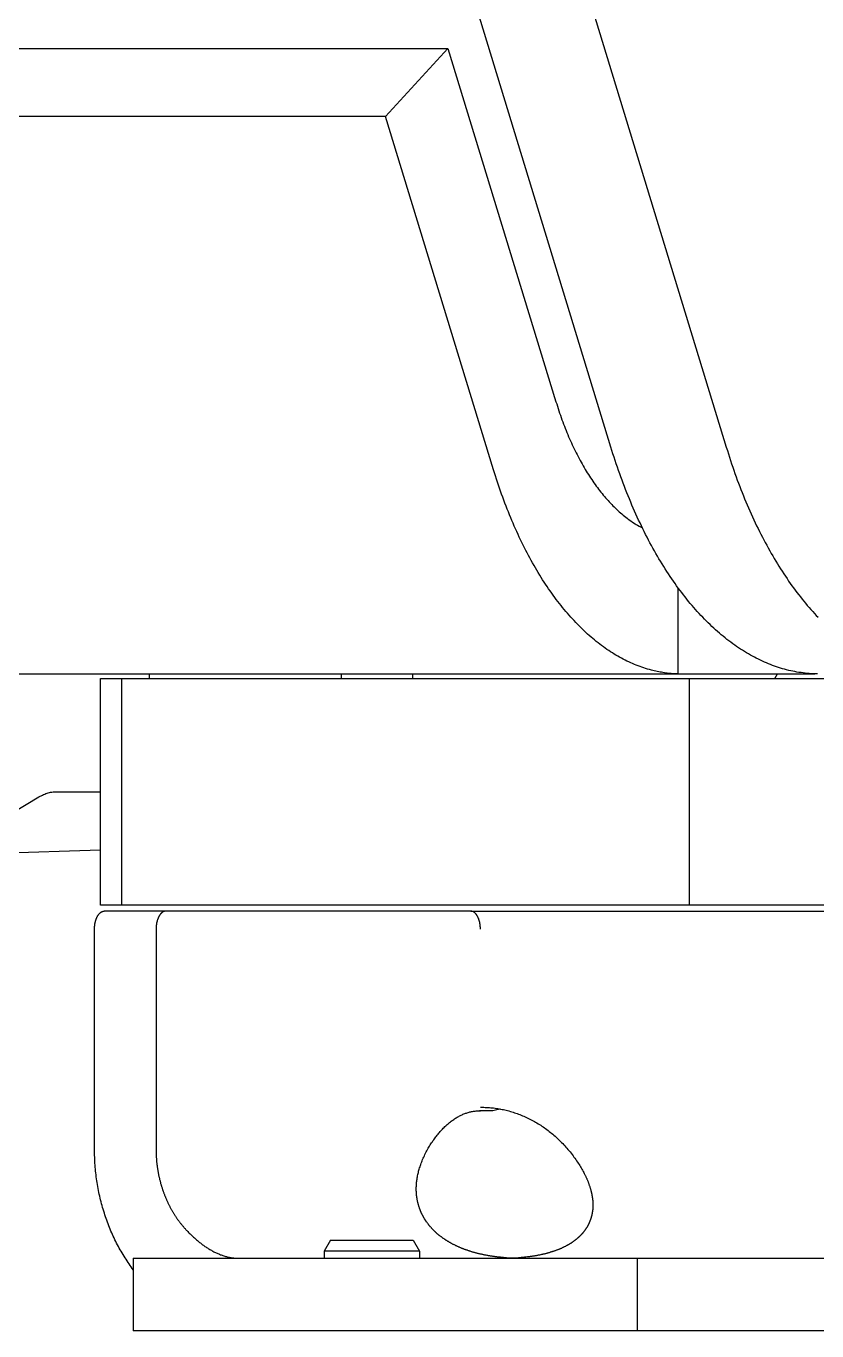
# Model space of a CAD drawing. Header units: millimetres. Extents: x 1084702 to 1166801, y 36632 to 124519.
# Drawn here: x 1098455.1 to 1098542.3, y 57619.6 to 57763.4 of the extents above; entities that cross this region are included whole.
import ezdxf

# ---------------------------------------------------------------- set-up
doc = ezdxf.new("R2010")
doc.units = ezdxf.units.MM
doc.header["$LTSCALE"] = 250
doc.linetypes.add('CENTER', pattern=[3, 2.5, -0.25, 0, -0.25])
doc.layers.get('0').update_dxf_attribs({"color": 255})

# ---------------------------------------------------------------- blocks, each defined once
blk = doc.blocks.new('PK65002M m platform_top')
at = {"linetype": 'Continuous'}
for p, q in [((-10415.46, 3752.1), (-10316.48, 3752.1)), ((-10372.06, 3744.1), (-10372.06, 3752.1)), ((-10316.48, 3744.1), (-10316.48, 3752.1)), ((-10316.48, 3744.1), (-10415.46, 3744.1)), ((-10348.04, 3743.3), (-10348.04, 3744.1)), ((-10337.54, 3743.3), (-10337.54, 3744.1)), ((-10347.35, 3742.1), (-10348.04, 3743.3)), ((-10348.04, 3743.3), (-10337.54, 3743.3)), ((-10338.24, 3742.1), (-10347.35, 3742.1)), ((-10338.24, 3742.1), (-10337.54, 3743.3)), ((-10318.99, 3707.84), (-10318.99, 3732.1)), ((-10312.21, 3732.1), (-10312.21, 3707.84)), ((-10356.12, 3727.84), (-10354.65, 3727.84)), ((-10354.7, 3727.84), (-10354.76, 3727.84)), ((-10414.22, 3705.18), (-10312.85, 3705.18)), ((-10353.7, 3705.84), (-10406.58, 3705.84)), ((-10377.8, 3705.18), (-10377.8, 3680.18)), ((-10353.72, 3705.84), (-10353.7, 3705.84)), ((-10353.7, 3705.84), (-10313.27, 3705.84)), ((-10315.19, 3680.18), (-10315.19, 3705.18)), ((-10312.85, 3705.18), (-10312.85, 3680.18)), ((-10284.88, 3705.93), (-10306.08, 3693.25)), ((-10295.42, 3699.62), (-10312.85, 3699.08)), ((-10308, 3692.68), (-10312.85, 3692.68)), ((-10308, 3692.68), (-10308, 3692.68)), ((-10312.85, 3680.18), (-10414.22, 3680.18)), ((-10387.23, 3680.18), (-10387.52, 3679.69)), ((-10347.27, 3679.69), (-10347.27, 3680.18)), ((-10339.44, 3680.18), (-10339.44, 3679.69)), ((-10318.27, 3680.18), (-10318.27, 3679.69)), ((-10283.57, 3679.69), (-10391.64, 3679.69)), ((-10376.55, 3679.69), (-10376.55, 3670.19)), ((-10356.21, 3657.19), (-10344.3, 3618.26)), ((-10362.59, 3591.67), (-10381.87, 3654.69)), ((-10369.15, 3654.69), (-10349.87, 3591.67)), ((-10351.18, 3610.76), (-10363.09, 3649.69)), ((-10344.3, 3618.26), (-10351.18, 3610.76)), ((-10344.3, 3618.26), (-10251.01, 3618.26)), ((-10257.9, 3610.76), (-10351.18, 3610.76))]:
    blk.add_line(p, q, dxfattribs=at)
for points in [[(-10316.48, 3745.37), (-10316.37, 3745.22), (-10316.25, 3745.05), (-10316.13, 3744.89), (-10316.02, 3744.72), (-10315.9, 3744.55), (-10315.79, 3744.38), (-10315.68, 3744.21), (-10315.57, 3744.04), (-10315.46, 3743.86), (-10315.35, 3743.69), (-10315.24, 3743.51), (-10315.14, 3743.33), (-10315.04, 3743.15), (-10314.94, 3742.97), (-10314.84, 3742.79), (-10314.74, 3742.61), (-10314.64, 3742.42), (-10314.55, 3742.23), (-10314.46, 3742.05), (-10314.37, 3741.86), (-10314.28, 3741.67), (-10314.19, 3741.48), (-10314.11, 3741.29), (-10314.02, 3741.09), (-10313.94, 3740.9), (-10313.86, 3740.7), (-10313.78, 3740.51), (-10313.71, 3740.31), (-10313.63, 3740.11), (-10313.56, 3739.91), (-10313.49, 3739.71), (-10313.42, 3739.51), (-10313.35, 3739.31), (-10313.29, 3739.11), (-10313.22, 3738.9), (-10313.16, 3738.7), (-10313.1, 3738.49), (-10313.04, 3738.29), (-10312.99, 3738.08), (-10312.93, 3737.87), (-10312.88, 3737.66), (-10312.83, 3737.46), (-10312.78, 3737.25), (-10312.73, 3737.04), (-10312.69, 3736.83), (-10312.65, 3736.61), (-10312.61, 3736.4), (-10312.57, 3736.19), (-10312.53, 3735.98), (-10312.5, 3735.76), (-10312.46, 3735.55), (-10312.43, 3735.34), (-10312.4, 3735.12), (-10312.38, 3734.91), (-10312.35, 3734.69), (-10312.33, 3734.48), (-10312.31, 3734.26), (-10312.29, 3734.04), (-10312.27, 3733.83), (-10312.26, 3733.61), (-10312.25, 3733.4), (-10312.23, 3733.18), (-10312.23, 3732.96), (-10312.22, 3732.75), (-10312.21, 3732.53), (-10312.21, 3732.31), (-10312.21, 3732.1)], [(-10366.56, 3740.58), (-10366.54, 3740.61), (-10366.52, 3740.65), (-10366.5, 3740.68), (-10366.48, 3740.71), (-10366.46, 3740.74), (-10366.44, 3740.77), (-10366.42, 3740.8), (-10366.4, 3740.83), (-10366.38, 3740.86), (-10366.36, 3740.9), (-10366.34, 3740.93), (-10366.32, 3740.96), (-10366.29, 3740.99), (-10366.27, 3741.03), (-10366.25, 3741.06), (-10366.22, 3741.09), (-10366.2, 3741.12), (-10366.17, 3741.16), (-10366.15, 3741.19), (-10366.12, 3741.22), (-10366.09, 3741.25), (-10366.07, 3741.28), (-10366.04, 3741.31), (-10366.01, 3741.35), (-10365.99, 3741.38), (-10365.96, 3741.41), (-10365.93, 3741.44), (-10365.9, 3741.47), (-10365.87, 3741.5), (-10365.84, 3741.53), (-10365.82, 3741.56), (-10365.79, 3741.59), (-10365.76, 3741.62), (-10365.73, 3741.65), (-10365.69, 3741.68), (-10365.66, 3741.71), (-10365.63, 3741.74), (-10365.6, 3741.77), (-10365.57, 3741.8), (-10365.53, 3741.83), (-10365.5, 3741.86), (-10365.47, 3741.89), (-10365.43, 3741.92), (-10365.4, 3741.95), (-10365.37, 3741.98), (-10365.33, 3742.01), (-10365.29, 3742.03), (-10365.26, 3742.06), (-10365.22, 3742.09), (-10365.19, 3742.12), (-10365.15, 3742.15), (-10365.11, 3742.17), (-10365.07, 3742.2), (-10365.04, 3742.23), (-10365, 3742.26), (-10364.96, 3742.28), (-10364.92, 3742.31), (-10364.88, 3742.34), (-10364.84, 3742.37), (-10364.8, 3742.39), (-10364.76, 3742.42), (-10364.72, 3742.45), (-10364.67, 3742.47), (-10364.63, 3742.5), (-10364.59, 3742.53), (-10364.55, 3742.55), (-10364.5, 3742.58), (-10364.46, 3742.6), (-10364.41, 3742.63), (-10364.37, 3742.65), (-10364.32, 3742.68), (-10364.28, 3742.7), (-10364.23, 3742.73), (-10364.18, 3742.75), (-10364.13, 3742.78), (-10364.09, 3742.8), (-10364.04, 3742.83), (-10363.99, 3742.85), (-10363.94, 3742.88), (-10363.89, 3742.9), (-10363.84, 3742.92), (-10363.79, 3742.95), (-10363.74, 3742.97), (-10363.69, 3743), (-10363.63, 3743.02), (-10363.58, 3743.04), (-10363.53, 3743.06), (-10363.47, 3743.09), (-10363.42, 3743.11), (-10363.36, 3743.13), (-10363.31, 3743.15), (-10363.25, 3743.18), (-10363.19, 3743.2), (-10363.14, 3743.22), (-10363.08, 3743.24), (-10363.02, 3743.26), (-10362.96, 3743.28), (-10362.9, 3743.3), (-10362.84, 3743.32), (-10362.78, 3743.34), (-10362.72, 3743.36), (-10362.66, 3743.38), (-10362.6, 3743.4), (-10362.53, 3743.42), (-10362.47, 3743.44), (-10362.41, 3743.46), (-10362.34, 3743.48), (-10362.27, 3743.5), (-10362.21, 3743.52), (-10362.14, 3743.54), (-10362.07, 3743.56), (-10362.01, 3743.57), (-10361.94, 3743.59), (-10361.87, 3743.61), (-10361.8, 3743.63), (-10361.73, 3743.64), (-10361.66, 3743.66), (-10361.59, 3743.68), (-10361.51, 3743.69), (-10361.44, 3743.71), (-10361.37, 3743.72), (-10361.29, 3743.74), (-10361.22, 3743.75), (-10361.14, 3743.77), (-10361.06, 3743.78), (-10360.99, 3743.8), (-10360.91, 3743.81), (-10360.83, 3743.82), (-10360.75, 3743.84), (-10360.67, 3743.85), (-10360.59, 3743.86), (-10360.51, 3743.88), (-10360.43, 3743.89), (-10360.34, 3743.9), (-10360.26, 3743.91), (-10360.18, 3743.92), (-10360.1, 3743.93)], [(-10360.1, 3743.93), (-10359.94, 3743.95), (-10359.78, 3743.97), (-10359.61, 3743.99), (-10359.44, 3744), (-10359.27, 3744.02), (-10359.1, 3744.03)], [(-10359.1, 3744.03), (-10359.03, 3744.05), (-10358.96, 3744.06), (-10358.88, 3744.07), (-10358.81, 3744.08), (-10358.74, 3744.08), (-10358.67, 3744.09), (-10358.6, 3744.09), (-10358.52, 3744.09), (-10358.45, 3744.1)], [(-10358.45, 3744.1), (-10358.33, 3744.09), (-10358.21, 3744.09), (-10358.09, 3744.09), (-10357.97, 3744.08), (-10357.86, 3744.07), (-10357.74, 3744.07), (-10357.62, 3744.05), (-10357.5, 3744.04), (-10357.38, 3744.03)], [(-10357.38, 3744.03), (-10357.32, 3744.02), (-10357.25, 3744.02), (-10357.17, 3744.01), (-10357.08, 3744), (-10356.99, 3743.99), (-10356.91, 3743.99), (-10356.82, 3743.98), (-10356.73, 3743.97), (-10356.64, 3743.96), (-10356.56, 3743.95), (-10356.47, 3743.94), (-10356.39, 3743.92), (-10356.3, 3743.91), (-10356.22, 3743.9), (-10356.13, 3743.89), (-10356.05, 3743.88), (-10355.97, 3743.87), (-10355.89, 3743.85), (-10355.81, 3743.84), (-10355.73, 3743.83), (-10355.65, 3743.81), (-10355.57, 3743.8), (-10355.49, 3743.78), (-10355.41, 3743.77), (-10355.33, 3743.75), (-10355.25, 3743.74), (-10355.18, 3743.72), (-10355.1, 3743.71), (-10355.03, 3743.69), (-10354.95, 3743.68), (-10354.88, 3743.66), (-10354.8, 3743.64), (-10354.73, 3743.63), (-10354.66, 3743.61), (-10354.59, 3743.59), (-10354.52, 3743.58), (-10354.44, 3743.56), (-10354.37, 3743.54), (-10354.3, 3743.52), (-10354.23, 3743.5), (-10354.17, 3743.48), (-10354.1, 3743.46), (-10354.03, 3743.45), (-10353.96, 3743.43), (-10353.9, 3743.41), (-10353.83, 3743.39), (-10353.76, 3743.37), (-10353.7, 3743.35), (-10353.63, 3743.33), (-10353.57, 3743.31), (-10353.51, 3743.29), (-10353.44, 3743.26), (-10353.38, 3743.24), (-10353.32, 3743.22), (-10353.26, 3743.2), (-10353.19, 3743.18), (-10353.13, 3743.16), (-10353.07, 3743.13), (-10353.01, 3743.11), (-10352.95, 3743.09), (-10352.89, 3743.07), (-10352.84, 3743.05), (-10352.78, 3743.02), (-10352.72, 3743), (-10352.66, 3742.98), (-10352.61, 3742.95), (-10352.55, 3742.93), (-10352.49, 3742.91), (-10352.44, 3742.88), (-10352.38, 3742.86), (-10352.33, 3742.83), (-10352.27, 3742.81), (-10352.22, 3742.78), (-10352.17, 3742.76), (-10352.11, 3742.73), (-10352.06, 3742.71), (-10352.01, 3742.68), (-10351.96, 3742.66), (-10351.91, 3742.63), (-10351.86, 3742.61), (-10351.8, 3742.58), (-10351.75, 3742.56), (-10351.7, 3742.53), (-10351.66, 3742.51), (-10351.61, 3742.48), (-10351.56, 3742.45), (-10351.51, 3742.43), (-10351.46, 3742.4), (-10351.41, 3742.37), (-10351.37, 3742.35), (-10351.32, 3742.32), (-10351.27, 3742.29), (-10351.23, 3742.26), (-10351.18, 3742.24), (-10351.14, 3742.21), (-10351.09, 3742.18), (-10351.05, 3742.15), (-10351, 3742.13), (-10350.96, 3742.1), (-10350.92, 3742.07), (-10350.87, 3742.04), (-10350.83, 3742.01), (-10350.79, 3741.98), (-10350.75, 3741.96), (-10350.7, 3741.93), (-10350.66, 3741.9), (-10350.62, 3741.87), (-10350.58, 3741.84), (-10350.54, 3741.81), (-10350.5, 3741.78), (-10350.46, 3741.75), (-10350.42, 3741.72), (-10350.38, 3741.69), (-10350.34, 3741.66), (-10350.3, 3741.63), (-10350.26, 3741.6), (-10350.23, 3741.57), (-10350.19, 3741.54), (-10350.15, 3741.51), (-10350.11, 3741.48), (-10350.08, 3741.45), (-10350.04, 3741.42), (-10350.01, 3741.39), (-10349.97, 3741.36), (-10349.93, 3741.32), (-10349.9, 3741.29), (-10349.86, 3741.26), (-10349.83, 3741.23), (-10349.79, 3741.2), (-10349.76, 3741.17), (-10349.73, 3741.13), (-10349.69, 3741.1), (-10349.66, 3741.07), (-10349.63, 3741.04), (-10349.59, 3741), (-10349.56, 3740.97), (-10349.53, 3740.94), (-10349.5, 3740.91), (-10349.47, 3740.87), (-10349.44, 3740.84), (-10349.41, 3740.81), (-10349.38, 3740.78), (-10349.35, 3740.75), (-10349.32, 3740.71), (-10349.29, 3740.68), (-10349.26, 3740.65), (-10349.23, 3740.61), (-10349.2, 3740.58)], [(-10322.42, 3741.08), (-10322.5, 3741.16), (-10322.58, 3741.24), (-10322.66, 3741.32), (-10322.74, 3741.4), (-10322.82, 3741.48), (-10322.9, 3741.55), (-10322.98, 3741.63), (-10323.06, 3741.7), (-10323.14, 3741.78), (-10323.22, 3741.85), (-10323.3, 3741.93), (-10323.38, 3742), (-10323.47, 3742.07), (-10323.55, 3742.14), (-10323.63, 3742.21), (-10323.71, 3742.27), (-10323.8, 3742.34), (-10323.88, 3742.41), (-10323.97, 3742.47), (-10324.05, 3742.54), (-10324.13, 3742.6), (-10324.22, 3742.66), (-10324.3, 3742.72), (-10324.39, 3742.78), (-10324.48, 3742.84), (-10324.56, 3742.9), (-10324.65, 3742.95), (-10324.74, 3743.01), (-10324.82, 3743.06), (-10324.91, 3743.12), (-10325, 3743.17), (-10325.09, 3743.22), (-10325.18, 3743.27), (-10325.27, 3743.32), (-10325.36, 3743.37), (-10325.45, 3743.41), (-10325.54, 3743.46), (-10325.63, 3743.5), (-10325.72, 3743.54), (-10325.81, 3743.58), (-10325.91, 3743.62), (-10326, 3743.66), (-10326.09, 3743.7), (-10326.18, 3743.73), (-10326.28, 3743.77), (-10326.37, 3743.8), (-10326.47, 3743.83), (-10326.56, 3743.86), (-10326.66, 3743.89), (-10326.75, 3743.91), (-10326.85, 3743.94), (-10326.94, 3743.96), (-10327.04, 3743.98), (-10327.14, 3744), (-10327.23, 3744.02), (-10327.33, 3744.03), (-10327.43, 3744.05), (-10327.53, 3744.06), (-10327.62, 3744.07), (-10327.72, 3744.08), (-10327.82, 3744.09), (-10327.92, 3744.09), (-10328.02, 3744.09), (-10328.12, 3744.1)], [(-10366.22, 3734.76), (-10366.25, 3734.83), (-10366.28, 3734.89), (-10366.31, 3734.95), (-10366.34, 3735.01), (-10366.37, 3735.07), (-10366.4, 3735.13), (-10366.43, 3735.19), (-10366.45, 3735.25), (-10366.48, 3735.31), (-10366.51, 3735.37), (-10366.53, 3735.43), (-10366.56, 3735.49), (-10366.58, 3735.54), (-10366.6, 3735.6), (-10366.63, 3735.66), (-10366.65, 3735.72), (-10366.67, 3735.77), (-10366.69, 3735.83), (-10366.71, 3735.89), (-10366.73, 3735.94), (-10366.75, 3736), (-10366.77, 3736.06), (-10366.79, 3736.11), (-10366.81, 3736.17), (-10366.83, 3736.22), (-10366.84, 3736.27), (-10366.86, 3736.33), (-10366.88, 3736.38), (-10366.89, 3736.44), (-10366.91, 3736.49), (-10366.92, 3736.54), (-10366.94, 3736.6), (-10366.95, 3736.65), (-10366.96, 3736.7), (-10366.98, 3736.75), (-10366.99, 3736.8), (-10367, 3736.86), (-10367.01, 3736.91), (-10367.02, 3736.96), (-10367.03, 3737.01), (-10367.04, 3737.06), (-10367.05, 3737.11), (-10367.06, 3737.16), (-10367.07, 3737.21), (-10367.08, 3737.26), (-10367.09, 3737.31), (-10367.1, 3737.36), (-10367.1, 3737.41), (-10367.11, 3737.45), (-10367.12, 3737.5), (-10367.12, 3737.55), (-10367.13, 3737.6), (-10367.13, 3737.64), (-10367.14, 3737.69), (-10367.14, 3737.74), (-10367.14, 3737.79), (-10367.15, 3737.83), (-10367.15, 3737.88), (-10367.15, 3737.93), (-10367.16, 3737.97), (-10367.16, 3738.02), (-10367.16, 3738.06), (-10367.16, 3738.11), (-10367.16, 3738.15), (-10367.16, 3738.2), (-10367.16, 3738.24), (-10367.16, 3738.29), (-10367.16, 3738.33), (-10367.16, 3738.37), (-10367.16, 3738.42), (-10367.16, 3738.46), (-10367.16, 3738.5), (-10367.15, 3738.55), (-10367.15, 3738.59), (-10367.15, 3738.63), (-10367.14, 3738.68), (-10367.14, 3738.72), (-10367.14, 3738.76), (-10367.13, 3738.8), (-10367.13, 3738.84), (-10367.12, 3738.89), (-10367.12, 3738.93), (-10367.11, 3738.97), (-10367.1, 3739.01), (-10367.1, 3739.05), (-10367.09, 3739.09), (-10367.08, 3739.13), (-10367.08, 3739.17), (-10367.07, 3739.21), (-10367.06, 3739.25), (-10367.05, 3739.29), (-10367.04, 3739.33), (-10367.03, 3739.37), (-10367.02, 3739.41), (-10367.01, 3739.45), (-10367, 3739.49), (-10366.99, 3739.53), (-10366.98, 3739.56), (-10366.97, 3739.6), (-10366.96, 3739.64), (-10366.95, 3739.68), (-10366.94, 3739.72), (-10366.92, 3739.76), (-10366.91, 3739.79), (-10366.9, 3739.83), (-10366.89, 3739.87), (-10366.87, 3739.9), (-10366.86, 3739.94), (-10366.84, 3739.98), (-10366.83, 3740.01), (-10366.82, 3740.05), (-10366.8, 3740.09), (-10366.79, 3740.12), (-10366.77, 3740.16), (-10366.75, 3740.2), (-10366.74, 3740.23), (-10366.72, 3740.27), (-10366.7, 3740.3), (-10366.69, 3740.34), (-10366.67, 3740.37), (-10366.65, 3740.41), (-10366.63, 3740.44), (-10366.62, 3740.48), (-10366.6, 3740.51), (-10366.58, 3740.55), (-10366.56, 3740.58)], [(-10349.2, 3740.58), (-10349.17, 3740.55), (-10349.15, 3740.51), (-10349.12, 3740.48), (-10349.09, 3740.44), (-10349.06, 3740.41), (-10349.04, 3740.38), (-10349.01, 3740.34), (-10348.99, 3740.31), (-10348.96, 3740.28), (-10348.93, 3740.24), (-10348.91, 3740.21), (-10348.88, 3740.17), (-10348.86, 3740.13), (-10348.83, 3740.1), (-10348.81, 3740.06), (-10348.78, 3740.03), (-10348.76, 3739.99), (-10348.73, 3739.95), (-10348.71, 3739.92), (-10348.68, 3739.88), (-10348.66, 3739.84), (-10348.64, 3739.81), (-10348.61, 3739.77), (-10348.59, 3739.73), (-10348.57, 3739.69), (-10348.54, 3739.65), (-10348.52, 3739.62), (-10348.5, 3739.58), (-10348.48, 3739.54), (-10348.46, 3739.5), (-10348.44, 3739.46), (-10348.42, 3739.42), (-10348.4, 3739.38), (-10348.38, 3739.34), (-10348.35, 3739.31), (-10348.34, 3739.27), (-10348.32, 3739.23), (-10348.3, 3739.19), (-10348.28, 3739.15), (-10348.26, 3739.11), (-10348.24, 3739.07), (-10348.22, 3739.02), (-10348.2, 3738.98), (-10348.19, 3738.94), (-10348.17, 3738.9), (-10348.15, 3738.86), (-10348.14, 3738.82), (-10348.12, 3738.78), (-10348.1, 3738.73), (-10348.09, 3738.69), (-10348.07, 3738.65), (-10348.06, 3738.61), (-10348.04, 3738.56), (-10348.03, 3738.52), (-10348.01, 3738.48), (-10348, 3738.43), (-10347.98, 3738.39), (-10347.97, 3738.35), (-10347.96, 3738.3), (-10347.94, 3738.26), (-10347.93, 3738.21), (-10347.92, 3738.17), (-10347.91, 3738.12), (-10347.89, 3738.08), (-10347.88, 3738.03), (-10347.87, 3737.99), (-10347.86, 3737.94), (-10347.85, 3737.9), (-10347.84, 3737.85), (-10347.83, 3737.8), (-10347.82, 3737.76), (-10347.81, 3737.71), (-10347.8, 3737.66), (-10347.79, 3737.62), (-10347.78, 3737.57), (-10347.78, 3737.52), (-10347.77, 3737.47), (-10347.76, 3737.42), (-10347.75, 3737.38)], [(-10318.99, 3732.1), (-10318.99, 3732.17), (-10318.99, 3732.24), (-10319, 3732.32), (-10319, 3732.39), (-10319, 3732.46), (-10319, 3732.54), (-10319, 3732.61), (-10319.01, 3732.68), (-10319.01, 3732.76), (-10319.01, 3732.83), (-10319.02, 3732.9), (-10319.02, 3732.98), (-10319.03, 3733.05), (-10319.03, 3733.12), (-10319.04, 3733.19), (-10319.04, 3733.27), (-10319.05, 3733.34), (-10319.06, 3733.41), (-10319.06, 3733.49), (-10319.07, 3733.56), (-10319.08, 3733.63), (-10319.09, 3733.7), (-10319.09, 3733.78), (-10319.1, 3733.85), (-10319.11, 3733.92), (-10319.12, 3733.99), (-10319.13, 3734.07), (-10319.14, 3734.14), (-10319.15, 3734.21), (-10319.16, 3734.28), (-10319.18, 3734.35), (-10319.19, 3734.43), (-10319.2, 3734.5), (-10319.21, 3734.57), (-10319.23, 3734.64), (-10319.24, 3734.71), (-10319.25, 3734.79), (-10319.27, 3734.86), (-10319.28, 3734.93), (-10319.3, 3735), (-10319.31, 3735.07), (-10319.33, 3735.14), (-10319.34, 3735.21), (-10319.36, 3735.28), (-10319.38, 3735.36), (-10319.39, 3735.43), (-10319.41, 3735.5), (-10319.43, 3735.57), (-10319.45, 3735.64), (-10319.47, 3735.71), (-10319.48, 3735.78), (-10319.5, 3735.85), (-10319.52, 3735.92), (-10319.54, 3735.99), (-10319.56, 3736.06), (-10319.58, 3736.12), (-10319.61, 3736.19), (-10319.63, 3736.26), (-10319.65, 3736.33), (-10319.67, 3736.4), (-10319.69, 3736.47), (-10319.72, 3736.54), (-10319.74, 3736.61), (-10319.76, 3736.67), (-10319.79, 3736.74), (-10319.81, 3736.81), (-10319.84, 3736.88), (-10319.86, 3736.94), (-10319.89, 3737.01), (-10319.91, 3737.08), (-10319.94, 3737.15), (-10319.97, 3737.21), (-10319.99, 3737.28), (-10320.02, 3737.34), (-10320.05, 3737.41), (-10320.07, 3737.48), (-10320.1, 3737.54), (-10320.13, 3737.61), (-10320.16, 3737.67), (-10320.19, 3737.74), (-10320.22, 3737.8), (-10320.25, 3737.87), (-10320.28, 3737.93), (-10320.31, 3738), (-10320.34, 3738.06), (-10320.37, 3738.12), (-10320.4, 3738.19), (-10320.43, 3738.25), (-10320.47, 3738.31), (-10320.5, 3738.38), (-10320.53, 3738.44), (-10320.56, 3738.5), (-10320.6, 3738.56), (-10320.63, 3738.63), (-10320.67, 3738.69), (-10320.7, 3738.75), (-10320.74, 3738.81), (-10320.77, 3738.87), (-10320.81, 3738.93), (-10320.84, 3738.99), (-10320.88, 3739.05), (-10320.91, 3739.11), (-10320.95, 3739.17), (-10320.99, 3739.23), (-10321.03, 3739.29), (-10321.06, 3739.35), (-10321.1, 3739.41), (-10321.14, 3739.47), (-10321.18, 3739.52), (-10321.22, 3739.58), (-10321.26, 3739.64), (-10321.29, 3739.7), (-10321.33, 3739.75), (-10321.37, 3739.81), (-10321.41, 3739.86), (-10321.46, 3739.92), (-10321.5, 3739.98), (-10321.54, 3740.03), (-10321.58, 3740.09), (-10321.62, 3740.14), (-10321.66, 3740.2), (-10321.7, 3740.25), (-10321.75, 3740.3), (-10321.79, 3740.36), (-10321.83, 3740.41), (-10321.88, 3740.46), (-10321.92, 3740.52), (-10321.97, 3740.57), (-10322.01, 3740.62), (-10322.05, 3740.67), (-10322.1, 3740.73), (-10322.14, 3740.78), (-10322.19, 3740.83), (-10322.24, 3740.88), (-10322.28, 3740.93), (-10322.33, 3740.98), (-10322.37, 3741.03), (-10322.42, 3741.08)], [(-10347.75, 3737.38), (-10347.74, 3737.28), (-10347.73, 3737.18), (-10347.72, 3737.08), (-10347.71, 3736.98), (-10347.7, 3736.88), (-10347.7, 3736.78), (-10347.69, 3736.68), (-10347.69, 3736.57), (-10347.69, 3736.47), (-10347.69, 3736.36), (-10347.69, 3736.25), (-10347.7, 3736.15), (-10347.7, 3736.04), (-10347.71, 3735.93), (-10347.72, 3735.81), (-10347.73, 3735.7), (-10347.74, 3735.59), (-10347.76, 3735.47), (-10347.78, 3735.36), (-10347.79, 3735.24), (-10347.81, 3735.12), (-10347.84, 3735), (-10347.86, 3734.88), (-10347.89, 3734.76), (-10347.92, 3734.64), (-10347.95, 3734.51), (-10347.98, 3734.39), (-10348.02, 3734.26), (-10348.06, 3734.13), (-10348.1, 3734.01), (-10348.14, 3733.88), (-10348.19, 3733.75), (-10348.23, 3733.61), (-10348.29, 3733.48), (-10348.34, 3733.35), (-10348.39, 3733.21), (-10348.45, 3733.08), (-10348.51, 3732.94), (-10348.58, 3732.8), (-10348.65, 3732.66), (-10348.72, 3732.52), (-10348.79, 3732.38), (-10348.86, 3732.24), (-10348.94, 3732.1)], [(-10364.41, 3732.1), (-10364.53, 3732.24), (-10364.65, 3732.38), (-10364.76, 3732.52), (-10364.87, 3732.67), (-10364.98, 3732.81), (-10365.08, 3732.94), (-10365.18, 3733.08), (-10365.28, 3733.22), (-10365.37, 3733.35), (-10365.46, 3733.49), (-10365.55, 3733.62), (-10365.64, 3733.75), (-10365.72, 3733.88), (-10365.8, 3734.01), (-10365.87, 3734.14), (-10365.95, 3734.27), (-10366.02, 3734.39), (-10366.09, 3734.52), (-10366.15, 3734.64), (-10366.22, 3734.76)], [(-10354.85, 3727.45), (-10354.98, 3727.45), (-10355.13, 3727.45), (-10355.29, 3727.46), (-10355.44, 3727.47), (-10355.6, 3727.47), (-10355.75, 3727.49), (-10355.91, 3727.5), (-10356.07, 3727.51), (-10356.22, 3727.53), (-10356.38, 3727.55), (-10356.53, 3727.57), (-10356.69, 3727.6), (-10356.84, 3727.62), (-10356.99, 3727.65), (-10357.15, 3727.68), (-10357.3, 3727.71), (-10357.46, 3727.75), (-10357.61, 3727.78), (-10357.76, 3727.82), (-10357.91, 3727.86), (-10358.07, 3727.91), (-10358.22, 3727.95), (-10358.37, 3728), (-10358.52, 3728.05), (-10358.67, 3728.1), (-10358.82, 3728.15), (-10358.97, 3728.2), (-10359.12, 3728.26), (-10359.27, 3728.32), (-10359.41, 3728.38), (-10359.56, 3728.44), (-10359.71, 3728.51), (-10359.85, 3728.58), (-10360, 3728.65), (-10360.14, 3728.72), (-10360.29, 3728.79), (-10360.43, 3728.86), (-10360.57, 3728.94), (-10360.71, 3729.02), (-10360.85, 3729.1), (-10360.99, 3729.18), (-10361.13, 3729.27), (-10361.27, 3729.35), (-10361.41, 3729.44), (-10361.55, 3729.53), (-10361.68, 3729.62), (-10361.82, 3729.72), (-10361.95, 3729.81), (-10362.09, 3729.91), (-10362.22, 3730.01), (-10362.35, 3730.11), (-10362.48, 3730.22), (-10362.61, 3730.32), (-10362.74, 3730.43), (-10362.86, 3730.54), (-10362.99, 3730.65), (-10363.11, 3730.76), (-10363.24, 3730.87), (-10363.36, 3730.99), (-10363.48, 3731.1), (-10363.6, 3731.22), (-10363.72, 3731.34), (-10363.84, 3731.46), (-10363.96, 3731.59), (-10364.07, 3731.71), (-10364.19, 3731.84), (-10364.3, 3731.97), (-10364.41, 3732.1)], [(-10348.94, 3732.1), (-10349.01, 3731.97), (-10349.09, 3731.85), (-10349.16, 3731.73), (-10349.23, 3731.61), (-10349.31, 3731.49), (-10349.38, 3731.38), (-10349.46, 3731.27), (-10349.53, 3731.15), (-10349.61, 3731.04), (-10349.69, 3730.94), (-10349.77, 3730.83), (-10349.85, 3730.72), (-10349.93, 3730.62), (-10350.01, 3730.52), (-10350.09, 3730.42), (-10350.17, 3730.32), (-10350.25, 3730.22), (-10350.33, 3730.13), (-10350.42, 3730.03), (-10350.5, 3729.94), (-10350.58, 3729.85), (-10350.67, 3729.76), (-10350.75, 3729.68), (-10350.84, 3729.59), (-10350.93, 3729.51), (-10351.01, 3729.43), (-10351.1, 3729.35), (-10351.19, 3729.28), (-10351.28, 3729.2), (-10351.36, 3729.13), (-10351.45, 3729.06), (-10351.54, 3728.99), (-10351.63, 3728.92), (-10351.72, 3728.86), (-10351.82, 3728.79), (-10351.91, 3728.73), (-10352, 3728.67), (-10352.09, 3728.62), (-10352.18, 3728.56), (-10352.28, 3728.51), (-10352.37, 3728.46), (-10352.46, 3728.41), (-10352.56, 3728.36), (-10352.65, 3728.31), (-10352.74, 3728.27), (-10352.84, 3728.23), (-10352.93, 3728.19), (-10353.03, 3728.15), (-10353.12, 3728.12), (-10353.22, 3728.09), (-10353.31, 3728.05), (-10353.41, 3728.03), (-10353.51, 3728), (-10353.6, 3727.97), (-10353.7, 3727.95), (-10353.79, 3727.93), (-10353.89, 3727.91), (-10353.99, 3727.89), (-10354.08, 3727.88), (-10354.18, 3727.87), (-10354.28, 3727.86), (-10354.37, 3727.85), (-10354.47, 3727.84), (-10354.57, 3727.84)], [(-10356.97, 3727.65), (-10356.89, 3727.66), (-10356.74, 3727.69), (-10356.58, 3727.73), (-10356.43, 3727.76), (-10356.28, 3727.8), (-10356.12, 3727.84)], [(-10354.57, 3727.84), (-10354.67, 3727.84), (-10354.7, 3727.84)], [(-10354.76, 3727.45), (-10354.82, 3727.45), (-10354.85, 3727.45)], [(-10354.76, 3707.84), (-10354.76, 3707.8), (-10354.76, 3707.76), (-10354.76, 3707.72), (-10354.76, 3707.69), (-10354.76, 3707.65), (-10354.76, 3707.61), (-10354.75, 3707.57), (-10354.75, 3707.53), (-10354.75, 3707.5), (-10354.74, 3707.46), (-10354.74, 3707.42), (-10354.74, 3707.38), (-10354.73, 3707.35), (-10354.73, 3707.31), (-10354.72, 3707.27), (-10354.71, 3707.24), (-10354.71, 3707.2), (-10354.7, 3707.16), (-10354.69, 3707.13), (-10354.69, 3707.09), (-10354.68, 3707.06), (-10354.67, 3707.02), (-10354.66, 3706.99), (-10354.65, 3706.95), (-10354.64, 3706.92), (-10354.63, 3706.88), (-10354.62, 3706.85), (-10354.61, 3706.82), (-10354.6, 3706.78), (-10354.59, 3706.75), (-10354.58, 3706.72), (-10354.57, 3706.69), (-10354.56, 3706.66), (-10354.55, 3706.63), (-10354.53, 3706.6), (-10354.52, 3706.57), (-10354.51, 3706.54), (-10354.49, 3706.51), (-10354.48, 3706.48), (-10354.47, 3706.45), (-10354.45, 3706.42), (-10354.44, 3706.4), (-10354.42, 3706.37), (-10354.41, 3706.35), (-10354.39, 3706.32), (-10354.38, 3706.3), (-10354.36, 3706.27), (-10354.35, 3706.25), (-10354.33, 3706.23), (-10354.31, 3706.2), (-10354.3, 3706.18), (-10354.28, 3706.16), (-10354.26, 3706.14), (-10354.25, 3706.12), (-10354.23, 3706.1), (-10354.21, 3706.08), (-10354.19, 3706.06), (-10354.17, 3706.05), (-10354.16, 3706.03), (-10354.14, 3706.01), (-10354.12, 3706), (-10354.1, 3705.98), (-10354.08, 3705.97), (-10354.06, 3705.96), (-10354.04, 3705.94), (-10354.02, 3705.93), (-10354, 3705.92), (-10353.98, 3705.91), (-10353.97, 3705.9), (-10353.95, 3705.89), (-10353.93, 3705.88), (-10353.91, 3705.88), (-10353.89, 3705.87), (-10353.87, 3705.86), (-10353.85, 3705.86), (-10353.83, 3705.85), (-10353.81, 3705.85), (-10353.78, 3705.84), (-10353.76, 3705.84), (-10353.74, 3705.84), (-10353.72, 3705.84)], [(-10320.05, 3705.84), (-10320.03, 3705.84), (-10320.01, 3705.84), (-10319.99, 3705.84), (-10319.97, 3705.84), (-10319.95, 3705.85), (-10319.93, 3705.85), (-10319.91, 3705.86), (-10319.89, 3705.86), (-10319.87, 3705.87), (-10319.85, 3705.87), (-10319.83, 3705.88), (-10319.81, 3705.89), (-10319.79, 3705.9), (-10319.77, 3705.91), (-10319.75, 3705.92), (-10319.73, 3705.93), (-10319.72, 3705.94), (-10319.7, 3705.96), (-10319.68, 3705.97), (-10319.66, 3705.98), (-10319.64, 3706), (-10319.62, 3706.01), (-10319.6, 3706.03), (-10319.58, 3706.05), (-10319.57, 3706.06), (-10319.55, 3706.08), (-10319.53, 3706.1), (-10319.51, 3706.12), (-10319.5, 3706.14), (-10319.48, 3706.16), (-10319.46, 3706.18), (-10319.44, 3706.2), (-10319.43, 3706.22), (-10319.41, 3706.25), (-10319.4, 3706.27), (-10319.38, 3706.29), (-10319.36, 3706.32), (-10319.35, 3706.34), (-10319.33, 3706.37), (-10319.32, 3706.4), (-10319.3, 3706.42), (-10319.29, 3706.45), (-10319.28, 3706.48), (-10319.26, 3706.51), (-10319.25, 3706.54), (-10319.24, 3706.57), (-10319.22, 3706.59), (-10319.21, 3706.63), (-10319.2, 3706.66), (-10319.19, 3706.69), (-10319.18, 3706.72), (-10319.16, 3706.75), (-10319.15, 3706.78), (-10319.14, 3706.81), (-10319.13, 3706.85), (-10319.12, 3706.88), (-10319.11, 3706.91), (-10319.1, 3706.95), (-10319.1, 3706.98), (-10319.09, 3707.02), (-10319.08, 3707.05), (-10319.07, 3707.09), (-10319.06, 3707.12), (-10319.06, 3707.16), (-10319.05, 3707.2), (-10319.04, 3707.23), (-10319.04, 3707.27), (-10319.03, 3707.31), (-10319.03, 3707.34), (-10319.02, 3707.38), (-10319.02, 3707.42), (-10319.01, 3707.46), (-10319.01, 3707.49), (-10319.01, 3707.53), (-10319, 3707.57), (-10319, 3707.61), (-10319, 3707.65), (-10319, 3707.68), (-10319, 3707.72), (-10318.99, 3707.76), (-10318.99, 3707.8), (-10318.99, 3707.84)], [(-10312.21, 3707.84), (-10312.21, 3707.8), (-10312.21, 3707.76), (-10312.21, 3707.72), (-10312.21, 3707.69), (-10312.21, 3707.65), (-10312.22, 3707.61), (-10312.22, 3707.57), (-10312.22, 3707.53), (-10312.22, 3707.5), (-10312.23, 3707.46), (-10312.23, 3707.42), (-10312.24, 3707.38), (-10312.24, 3707.35), (-10312.25, 3707.31), (-10312.25, 3707.27), (-10312.26, 3707.23), (-10312.26, 3707.2), (-10312.27, 3707.16), (-10312.28, 3707.13), (-10312.29, 3707.09), (-10312.29, 3707.06), (-10312.3, 3707.02), (-10312.31, 3706.99), (-10312.32, 3706.95), (-10312.33, 3706.92), (-10312.34, 3706.88), (-10312.35, 3706.85), (-10312.36, 3706.82), (-10312.37, 3706.78), (-10312.38, 3706.75), (-10312.39, 3706.72), (-10312.4, 3706.69), (-10312.41, 3706.66), (-10312.43, 3706.63), (-10312.44, 3706.6), (-10312.45, 3706.57), (-10312.46, 3706.54), (-10312.48, 3706.51), (-10312.49, 3706.48), (-10312.51, 3706.45), (-10312.52, 3706.42), (-10312.53, 3706.4), (-10312.55, 3706.37), (-10312.56, 3706.35), (-10312.58, 3706.32), (-10312.59, 3706.3), (-10312.61, 3706.27), (-10312.63, 3706.25), (-10312.64, 3706.22), (-10312.66, 3706.2), (-10312.68, 3706.18), (-10312.69, 3706.16), (-10312.71, 3706.14), (-10312.73, 3706.12), (-10312.74, 3706.1), (-10312.76, 3706.08), (-10312.78, 3706.06), (-10312.8, 3706.05), (-10312.82, 3706.03), (-10312.84, 3706.01), (-10312.85, 3706), (-10312.87, 3705.98), (-10312.89, 3705.97), (-10312.91, 3705.96), (-10312.93, 3705.94), (-10312.95, 3705.93), (-10312.97, 3705.92), (-10312.99, 3705.91), (-10313.01, 3705.9), (-10313.03, 3705.89), (-10313.05, 3705.88), (-10313.07, 3705.87), (-10313.09, 3705.87), (-10313.11, 3705.86), (-10313.13, 3705.86), (-10313.15, 3705.85), (-10313.17, 3705.85), (-10313.19, 3705.84), (-10313.21, 3705.84), (-10313.23, 3705.84), (-10313.25, 3705.84), (-10313.27, 3705.84)], [(-10306.08, 3693.25), (-10306.21, 3693.17), (-10306.34, 3693.11), (-10306.47, 3693.04), (-10306.6, 3692.98), (-10306.72, 3692.93), (-10306.85, 3692.88), (-10306.98, 3692.84), (-10307.11, 3692.8), (-10307.24, 3692.77), (-10307.37, 3692.74), (-10307.5, 3692.71), (-10307.63, 3692.7), (-10307.75, 3692.68), (-10307.88, 3692.68), (-10308, 3692.68)], [(-10381.87, 3654.69), (-10381.99, 3655.07), (-10382.1, 3655.43), (-10382.22, 3655.8), (-10382.34, 3656.17), (-10382.46, 3656.53), (-10382.58, 3656.89), (-10382.71, 3657.25), (-10382.83, 3657.61), (-10382.96, 3657.96), (-10383.09, 3658.32), (-10383.22, 3658.67), (-10383.36, 3659.02), (-10383.49, 3659.36), (-10383.63, 3659.71), (-10383.76, 3660.05), (-10383.9, 3660.39), (-10384.04, 3660.73), (-10384.18, 3661.07), (-10384.33, 3661.4), (-10384.47, 3661.73), (-10384.62, 3662.06), (-10384.77, 3662.39), (-10384.92, 3662.71), (-10385.07, 3663.03), (-10385.22, 3663.35), (-10385.38, 3663.67), (-10385.53, 3663.98), (-10385.69, 3664.29), (-10385.85, 3664.6), (-10386.01, 3664.91), (-10386.17, 3665.21), (-10386.33, 3665.51), (-10386.49, 3665.81), (-10386.66, 3666.11), (-10386.83, 3666.4), (-10386.99, 3666.69), (-10387.16, 3666.98), (-10387.34, 3667.27), (-10387.51, 3667.55), (-10387.68, 3667.83), (-10387.86, 3668.11), (-10388.03, 3668.38), (-10388.21, 3668.65), (-10388.39, 3668.92), (-10388.57, 3669.19), (-10388.75, 3669.45), (-10388.93, 3669.71), (-10389.11, 3669.97), (-10389.3, 3670.22), (-10389.48, 3670.47), (-10389.67, 3670.72), (-10389.86, 3670.96), (-10390.05, 3671.2), (-10390.24, 3671.44), (-10390.43, 3671.68), (-10390.62, 3671.91), (-10390.81, 3672.14), (-10391.01, 3672.37), (-10391.2, 3672.59), (-10391.4, 3672.81), (-10391.6, 3673.03), (-10391.79, 3673.24), (-10391.99, 3673.45)], [(-10391.94, 3679.69), (-10391.71, 3679.69), (-10391.48, 3679.68), (-10391.25, 3679.67), (-10391.03, 3679.65), (-10390.8, 3679.63), (-10390.57, 3679.61), (-10390.35, 3679.58), (-10390.12, 3679.55), (-10389.89, 3679.52), (-10389.66, 3679.48), (-10389.44, 3679.44), (-10389.21, 3679.4), (-10388.99, 3679.35), (-10388.76, 3679.3), (-10388.53, 3679.24), (-10388.31, 3679.18), (-10388.08, 3679.12), (-10387.86, 3679.05), (-10387.63, 3678.98), (-10387.41, 3678.91), (-10387.18, 3678.83), (-10386.96, 3678.75), (-10386.74, 3678.66), (-10386.51, 3678.57), (-10386.29, 3678.48), (-10386.07, 3678.38), (-10385.85, 3678.28), (-10385.63, 3678.18), (-10385.41, 3678.07), (-10385.18, 3677.96), (-10384.97, 3677.85), (-10384.75, 3677.73), (-10384.53, 3677.61), (-10384.31, 3677.49), (-10384.09, 3677.36), (-10383.87, 3677.23), (-10383.66, 3677.09), (-10383.44, 3676.95), (-10383.23, 3676.81), (-10383.01, 3676.66), (-10382.8, 3676.51), (-10382.58, 3676.36), (-10382.37, 3676.2), (-10382.16, 3676.04), (-10381.95, 3675.88), (-10381.74, 3675.71), (-10381.53, 3675.54), (-10381.32, 3675.37), (-10381.11, 3675.19), (-10380.9, 3675.01), (-10380.7, 3674.83), (-10380.49, 3674.64), (-10380.29, 3674.45), (-10380.08, 3674.26), (-10379.88, 3674.06), (-10379.68, 3673.86), (-10379.48, 3673.66), (-10379.28, 3673.45), (-10379.08, 3673.24), (-10378.88, 3673.03), (-10378.68, 3672.81), (-10378.49, 3672.59), (-10378.29, 3672.37), (-10378.1, 3672.15), (-10377.9, 3671.92), (-10377.71, 3671.69), (-10377.52, 3671.45), (-10377.33, 3671.21), (-10377.14, 3670.97), (-10376.96, 3670.73), (-10376.77, 3670.48), (-10376.58, 3670.23), (-10376.4, 3669.98), (-10376.22, 3669.72), (-10376.04, 3669.46), (-10375.86, 3669.2), (-10375.68, 3668.94), (-10375.5, 3668.67), (-10375.32, 3668.4), (-10375.14, 3668.12), (-10374.97, 3667.85), (-10374.8, 3667.57), (-10374.63, 3667.28), (-10374.45, 3667), (-10374.28, 3666.71), (-10374.12, 3666.42), (-10373.95, 3666.13), (-10373.78, 3665.83), (-10373.62, 3665.53), (-10373.46, 3665.23), (-10373.3, 3664.93), (-10373.14, 3664.62), (-10372.98, 3664.31), (-10372.82, 3664), (-10372.67, 3663.69), (-10372.51, 3663.37), (-10372.36, 3663.05), (-10372.21, 3662.73), (-10372.06, 3662.4), (-10371.91, 3662.08), (-10371.76, 3661.75), (-10371.62, 3661.42), (-10371.47, 3661.08), (-10371.33, 3660.75), (-10371.19, 3660.41), (-10371.05, 3660.07), (-10370.91, 3659.72), (-10370.77, 3659.38), (-10370.64, 3659.03), (-10370.51, 3658.68), (-10370.38, 3658.33), (-10370.25, 3657.97), (-10370.12, 3657.62), (-10369.99, 3657.26), (-10369.86, 3656.9), (-10369.74, 3656.54), (-10369.62, 3656.17), (-10369.5, 3655.8), (-10369.38, 3655.44), (-10369.26, 3655.07), (-10369.15, 3654.69)], [(-10376.55, 3679.69), (-10376.41, 3679.68), (-10376.26, 3679.68), (-10376.11, 3679.68), (-10375.96, 3679.67), (-10375.81, 3679.66), (-10375.66, 3679.64), (-10375.51, 3679.63), (-10375.36, 3679.61), (-10375.2, 3679.59), (-10375.05, 3679.57), (-10374.89, 3679.54), (-10374.74, 3679.51), (-10374.58, 3679.49), (-10374.42, 3679.45), (-10374.26, 3679.42), (-10374.1, 3679.39), (-10373.93, 3679.35), (-10373.77, 3679.31), (-10373.61, 3679.27)], [(-10373.61, 3679.27), (-10373.4, 3679.21), (-10373.19, 3679.15), (-10372.98, 3679.09), (-10372.77, 3679.02), (-10372.57, 3678.95), (-10372.36, 3678.88), (-10372.15, 3678.8), (-10371.95, 3678.72), (-10371.74, 3678.64), (-10371.54, 3678.55), (-10371.33, 3678.46), (-10371.13, 3678.37), (-10370.92, 3678.27), (-10370.72, 3678.17), (-10370.52, 3678.07), (-10370.32, 3677.96), (-10370.11, 3677.85), (-10369.91, 3677.74), (-10369.71, 3677.62), (-10369.51, 3677.5), (-10369.31, 3677.37), (-10369.11, 3677.25), (-10368.91, 3677.12), (-10368.71, 3676.98), (-10368.52, 3676.84), (-10368.32, 3676.7), (-10368.12, 3676.56), (-10367.93, 3676.41), (-10367.73, 3676.26), (-10367.54, 3676.11), (-10367.35, 3675.95), (-10367.15, 3675.79), (-10366.96, 3675.63), (-10366.77, 3675.46), (-10366.58, 3675.29), (-10366.39, 3675.12), (-10366.2, 3674.94), (-10366.01, 3674.76), (-10365.83, 3674.58), (-10365.64, 3674.4), (-10365.45, 3674.21), (-10365.27, 3674.02), (-10365.09, 3673.82), (-10364.9, 3673.62), (-10364.72, 3673.42), (-10364.54, 3673.22), (-10364.36, 3673.01), (-10364.18, 3672.8), (-10364, 3672.59), (-10363.83, 3672.38), (-10363.65, 3672.16), (-10363.48, 3671.93), (-10363.3, 3671.71), (-10363.13, 3671.48), (-10362.96, 3671.25), (-10362.79, 3671.02), (-10362.62, 3670.78), (-10362.45, 3670.54), (-10362.28, 3670.3), (-10362.12, 3670.06), (-10361.95, 3669.81), (-10361.79, 3669.56), (-10361.62, 3669.31), (-10361.46, 3669.05), (-10361.3, 3668.79), (-10361.14, 3668.53), (-10360.98, 3668.27), (-10360.83, 3668), (-10360.67, 3667.73), (-10360.52, 3667.46), (-10360.36, 3667.19), (-10360.21, 3666.91), (-10360.06, 3666.63), (-10359.91, 3666.35), (-10359.77, 3666.07), (-10359.62, 3665.78), (-10359.47, 3665.49), (-10359.33, 3665.2), (-10359.19, 3664.91), (-10359.05, 3664.61), (-10358.91, 3664.31), (-10358.77, 3664.01), (-10358.63, 3663.71), (-10358.5, 3663.4), (-10358.36, 3663.09), (-10358.23, 3662.78), (-10358.1, 3662.47), (-10357.97, 3662.16), (-10357.84, 3661.84), (-10357.71, 3661.52), (-10357.59, 3661.2), (-10357.46, 3660.87), (-10357.34, 3660.55), (-10357.22, 3660.22), (-10357.1, 3659.89), (-10356.98, 3659.56), (-10356.87, 3659.23), (-10356.75, 3658.89), (-10356.64, 3658.55), (-10356.53, 3658.21), (-10356.42, 3657.87), (-10356.31, 3657.53), (-10356.21, 3657.19)], [(-10363.09, 3649.69), (-10363.17, 3649.94), (-10363.25, 3650.19), (-10363.33, 3650.44), (-10363.41, 3650.69), (-10363.49, 3650.94), (-10363.58, 3651.18), (-10363.66, 3651.43), (-10363.75, 3651.67), (-10363.84, 3651.91), (-10363.93, 3652.15), (-10364.02, 3652.39), (-10364.11, 3652.62), (-10364.21, 3652.86), (-10364.3, 3653.09), (-10364.4, 3653.32), (-10364.49, 3653.55), (-10364.59, 3653.77), (-10364.69, 3654), (-10364.79, 3654.22), (-10364.89, 3654.44), (-10365, 3654.66), (-10365.1, 3654.88), (-10365.21, 3655.1), (-10365.31, 3655.31), (-10365.42, 3655.52), (-10365.53, 3655.73), (-10365.64, 3655.94), (-10365.75, 3656.15), (-10365.86, 3656.35), (-10365.97, 3656.55), (-10366.09, 3656.75), (-10366.2, 3656.95), (-10366.32, 3657.15), (-10366.43, 3657.34), (-10366.55, 3657.53), (-10366.67, 3657.72), (-10366.79, 3657.91), (-10366.91, 3658.09), (-10367.03, 3658.27), (-10367.16, 3658.45), (-10367.28, 3658.63), (-10367.4, 3658.81), (-10367.53, 3658.98), (-10367.66, 3659.15), (-10367.78, 3659.32), (-10367.91, 3659.49), (-10368.04, 3659.65), (-10368.17, 3659.81), (-10368.3, 3659.97), (-10368.43, 3660.13), (-10368.56, 3660.28), (-10368.7, 3660.43), (-10368.83, 3660.58), (-10368.97, 3660.73), (-10369.1, 3660.88), (-10369.24, 3661.02), (-10369.38, 3661.16), (-10369.51, 3661.29), (-10369.65, 3661.43), (-10369.79, 3661.56), (-10369.93, 3661.69), (-10370.07, 3661.82), (-10370.21, 3661.94), (-10370.35, 3662.06), (-10370.5, 3662.18), (-10370.64, 3662.3), (-10370.78, 3662.41), (-10370.93, 3662.52), (-10371.07, 3662.63), (-10371.22, 3662.74), (-10371.37, 3662.84), (-10371.51, 3662.94), (-10371.66, 3663.04), (-10371.81, 3663.13), (-10371.95, 3663.22), (-10372.1, 3663.31), (-10372.25, 3663.4), (-10372.4, 3663.48), (-10372.55, 3663.57), (-10372.62, 3663.6)]]:
    blk.add_lwpolyline(points, dxfattribs=at)
blk = doc.blocks.new('1-deck_B4_1')
at = {"linetype": 'CENTER', "rotation": 180}
blk.add_blockref('PK65002M m platform_top', (70387.47, 26963.11), dxfattribs=at)

msp = doc.modelspace()

# ---------------------------------------------------------------- block references
msp.add_blockref('1-deck_B4_1', (1017763.01, 34408.58))

doc.saveas('drawing.dxf')
